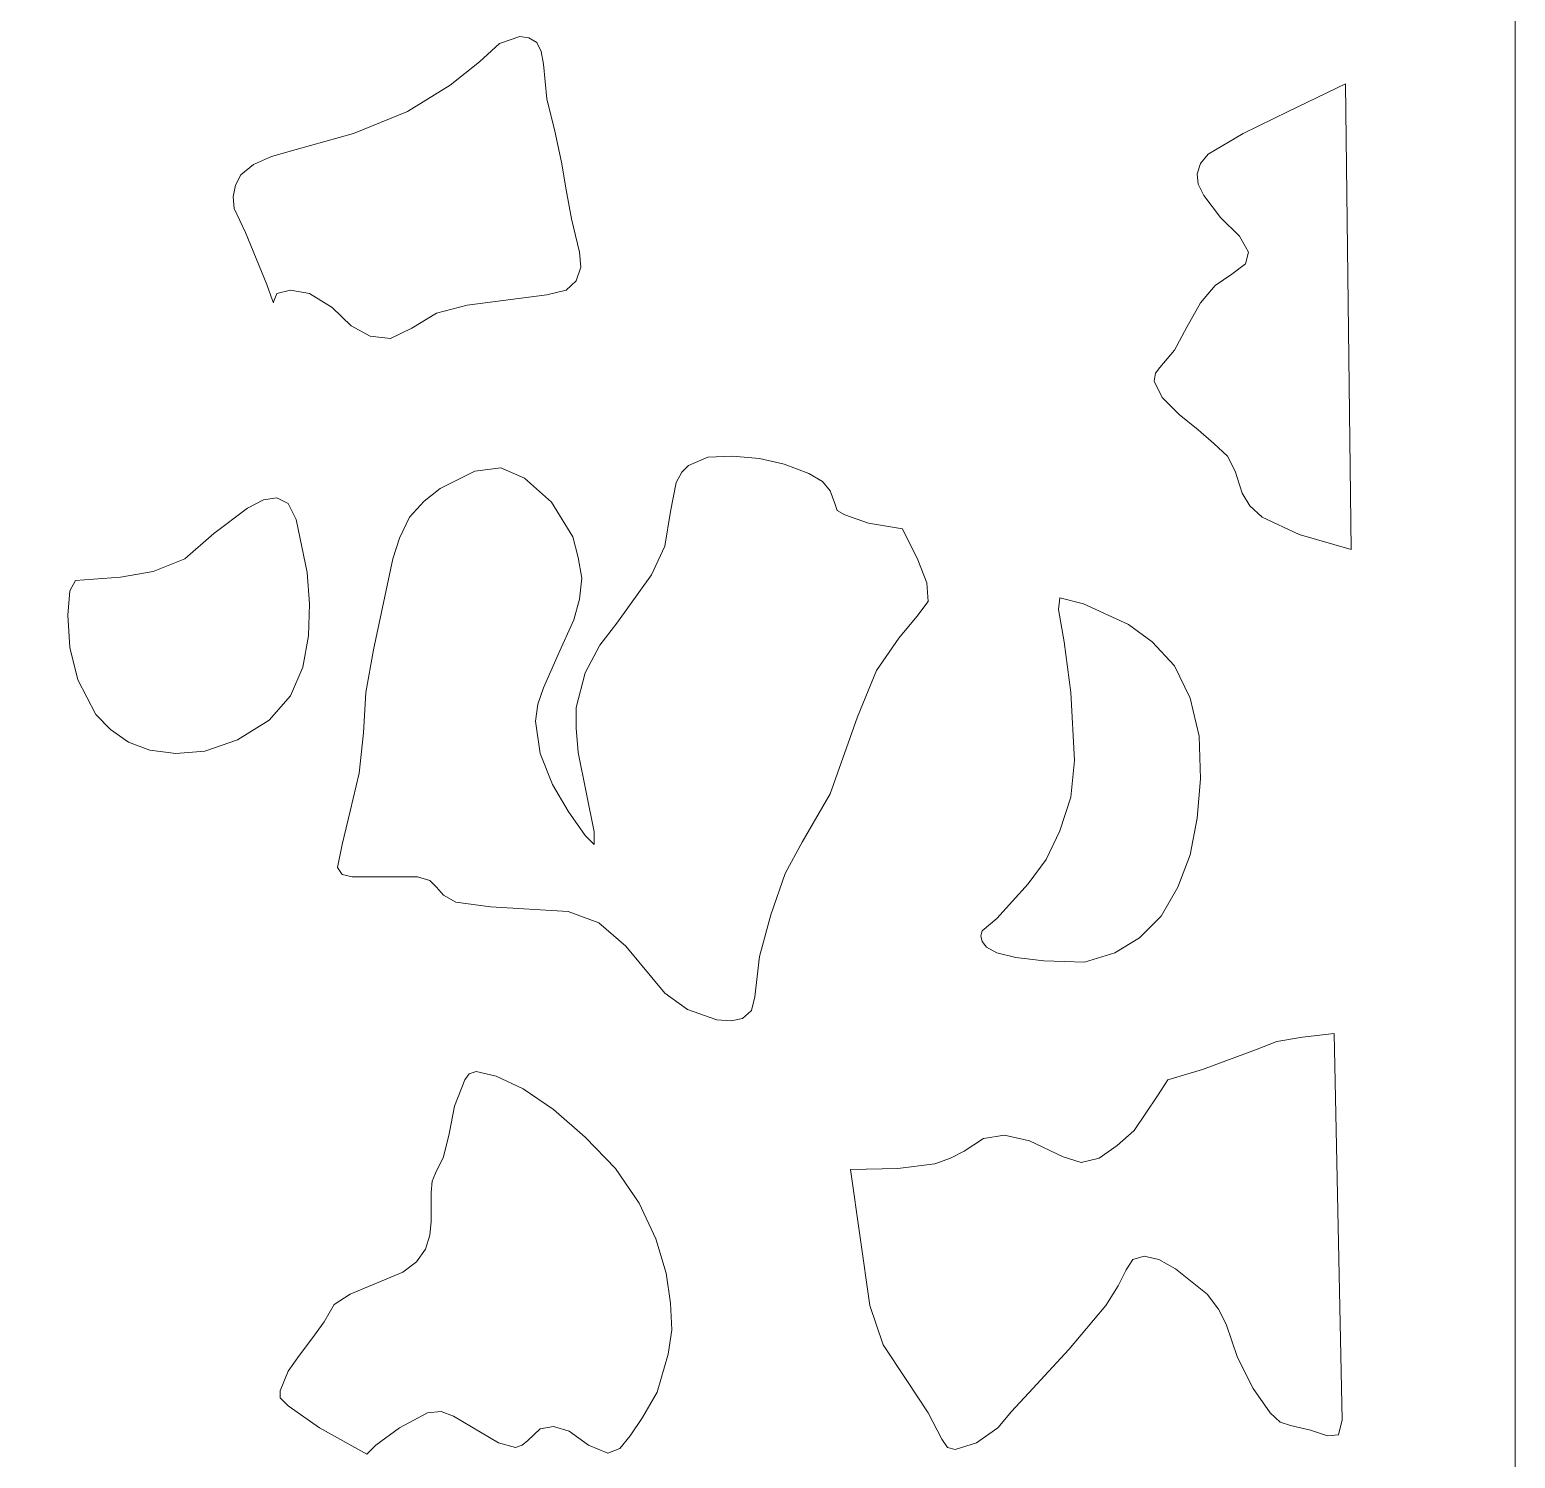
# Model space of a CAD drawing. Header units: centimetres. Extents: x -9.5 to 4.7, y -9.1 to 10.1.
# Drawn here: x -6.254 to -3.14, y 1.648 to 4.642 of the extents above; entities that cross this region are included whole.
import ezdxf

# ---------------------------------------------------------------- set-up
doc = ezdxf.new("R2010")
doc.units = ezdxf.units.CM
doc.header["$MEASUREMENT"] = 0
doc.layers.add('layer 1', color=7, linetype='Continuous')

msp = doc.modelspace()

# ---------------------------------------------------------------- linework, layer by layer
at = {"layer": 'layer 1', "color": 242, "lineweight": 9}
for points, knots in [([(-3.14019, -9.10151), (-3.14019, -9.10151), (-9.54723, -9.10249), (-9.54723, -9.10249), (-9.54723, -9.10249), (-9.54723, -9.10249), (-9.54723, 10.11864), (-9.54723, 10.11864), (-9.54723, 10.11864), (-9.54723, 10.11864), (-3.14019, 10.11864), (-3.14019, 10.11864), (-3.14019, 10.11864), (-3.14019, 10.11864), (-3.14019, -9.10151), (-3.14019, -9.10151)], [0, 0, 0, 0, 0.2, 0.2, 0.2, 0.2, 0.4, 0.4, 0.4, 0.4, 0.6, 0.6, 0.6, 0.6, 1, 1, 1, 1]), ([(-5.74251, 4.07226), (-5.74251, 4.07226), (-5.74251, 4.0699), (-5.74251, 4.0699), (-5.74251, 4.0699), (-5.74251, 4.0699), (-5.745, 4.07462), (-5.745, 4.07462), (-5.745, 4.07462), (-5.745, 4.07462), (-5.75675, 4.10849), (-5.75675, 4.10849), (-5.75675, 4.10849), (-5.75675, 4.10849), (-5.8016, 4.2172), (-5.8016, 4.2172), (-5.8016, 4.2172), (-5.8016, 4.2172), (-5.82509, 4.26801), (-5.82509, 4.26801), (-5.82509, 4.26801), (-5.82509, 4.26801), (-5.82758, 4.29204), (-5.82758, 4.29204), (-5.82758, 4.29204), (-5.82758, 4.29204), (-5.8226, 4.31626), (-5.8226, 4.31626), (-5.8226, 4.31626), (-5.8226, 4.31626), (-5.81085, 4.33793), (-5.81085, 4.33793), (-5.81085, 4.33793), (-5.81085, 4.33793), (-5.78487, 4.35979), (-5.78487, 4.35979), (-5.78487, 4.35979), (-5.78487, 4.35979), (-5.74714, 4.37672), (-5.74714, 4.37672), (-5.74714, 4.37672), (-5.74714, 4.37672), (-5.69553, 4.3911), (-5.69553, 4.3911), (-5.69553, 4.3911), (-5.69553, 4.3911), (-5.57522, 4.42497), (-5.57522, 4.42497), (-5.57522, 4.42497), (-5.57522, 4.42497), (-5.46203, 4.47086), (-5.46203, 4.47086), (-5.46203, 4.47086), (-5.46203, 4.47086), (-5.37268, 4.5264), (-5.37268, 4.5264), (-5.37268, 4.5264), (-5.37268, 4.5264), (-5.3111, 4.57484), (-5.3111, 4.57484), (-5.3111, 4.57484), (-5.3111, 4.57484), (-5.26875, 4.61344), (-5.26875, 4.61344), (-5.26875, 4.61344), (-5.26875, 4.61344), (-5.22639, 4.62802), (-5.22639, 4.62802), (-5.22639, 4.62802), (-5.22639, 4.62802), (-5.20752, 4.62546), (-5.20752, 4.62546), (-5.20752, 4.62546), (-5.20752, 4.62546), (-5.19115, 4.61581), (-5.19115, 4.61581), (-5.19115, 4.61581), (-5.19115, 4.61581), (-5.18154, 4.59651), (-5.18154, 4.59651), (-5.18154, 4.59651), (-5.18154, 4.59651), (-5.17691, 4.56992), (-5.17691, 4.56992), (-5.17691, 4.56992), (-5.17691, 4.56992), (-5.16979, 4.49745), (-5.16979, 4.49745), (-5.16979, 4.49745), (-5.16979, 4.49745), (-5.15342, 4.4299), (-5.15342, 4.4299), (-5.15342, 4.4299), (-5.15342, 4.4299), (-5.13918, 4.36451), (-5.13918, 4.36451), (-5.13918, 4.36451), (-5.13918, 4.36451), (-5.12957, 4.30661), (-5.12957, 4.30661), (-5.12957, 4.30661), (-5.12957, 4.30661), (-5.11783, 4.24615), (-5.11783, 4.24615), (-5.11783, 4.24615), (-5.11783, 4.24615), (-5.10145, 4.17604), (-5.10145, 4.17604), (-5.10145, 4.17604), (-5.10145, 4.17604), (-5.09896, 4.14473), (-5.09896, 4.14473), (-5.09896, 4.14473), (-5.09896, 4.14473), (-5.10857, 4.11578), (-5.10857, 4.11578), (-5.10857, 4.11578), (-5.10857, 4.11578), (-5.12957, 4.09648), (-5.12957, 4.09648), (-5.12957, 4.09648), (-5.12957, 4.09648), (-5.16979, 4.08683), (-5.16979, 4.08683), (-5.16979, 4.08683), (-5.16979, 4.08683), (-5.33709, 4.06497), (-5.33709, 4.06497), (-5.33709, 4.06497), (-5.33709, 4.06497), (-5.4008, 4.04804), (-5.4008, 4.04804), (-5.4008, 4.04804), (-5.4008, 4.04804), (-5.45277, 4.01672), (-5.45277, 4.01672), (-5.45277, 4.01672), (-5.45277, 4.01672), (-5.49762, 3.99486), (-5.49762, 3.99486), (-5.49762, 3.99486), (-5.49762, 3.99486), (-5.53998, 3.99979), (-5.53998, 3.99979), (-5.53998, 3.99979), (-5.53998, 3.99979), (-5.57984, 4.02145), (-5.57984, 4.02145), (-5.57984, 4.02145), (-5.57984, 4.02145), (-5.62007, 4.06025), (-5.62007, 4.06025), (-5.62007, 4.06025), (-5.62007, 4.06025), (-5.66705, 4.0892), (-5.66705, 4.0892), (-5.66705, 4.0892), (-5.66705, 4.0892), (-5.70727, 4.09648), (-5.70727, 4.09648), (-5.70727, 4.09648), (-5.70727, 4.09648), (-5.73539, 4.0892), (-5.73539, 4.0892), (-5.73539, 4.0892), (-5.73539, 4.0892), (-5.74251, 4.07226), (-5.74251, 4.07226)], [0, 0, 0, 0, 0.0232558, 0.0232558, 0.0232558, 0.0232558, 0.0465116, 0.0465116, 0.0465116, 0.0465116, 0.0697674, 0.0697674, 0.0697674, 0.0697674, 0.0930233, 0.0930233, 0.0930233, 0.0930233, 0.1162791, 0.1162791, 0.1162791, 0.1162791, 0.1395349, 0.1395349, 0.1395349, 0.1395349, 0.1627907, 0.1627907, 0.1627907, 0.1627907, 0.1860465, 0.1860465, 0.1860465, 0.1860465, 0.2093023, 0.2093023, 0.2093023, 0.2093023, 0.2325581, 0.2325581, 0.2325581, 0.2325581, 0.255814, 0.255814, 0.255814, 0.255814, 0.2790698, 0.2790698, 0.2790698, 0.2790698, 0.3023256, 0.3023256, 0.3023256, 0.3023256, 0.3255814, 0.3255814, 0.3255814, 0.3255814, 0.3488372, 0.3488372, 0.3488372, 0.3488372, 0.372093, 0.372093, 0.372093, 0.372093, 0.3953488, 0.3953488, 0.3953488, 0.3953488, 0.4186047, 0.4186047, 0.4186047, 0.4186047, 0.4418605, 0.4418605, 0.4418605, 0.4418605, 0.4651163, 0.4651163, 0.4651163, 0.4651163, 0.4883721, 0.4883721, 0.4883721, 0.4883721, 0.5116279, 0.5116279, 0.5116279, 0.5116279, 0.5348837, 0.5348837, 0.5348837, 0.5348837, 0.5581395, 0.5581395, 0.5581395, 0.5581395, 0.5813953, 0.5813953, 0.5813953, 0.5813953, 0.6046512, 0.6046512, 0.6046512, 0.6046512, 0.627907, 0.627907, 0.627907, 0.627907, 0.6511628, 0.6511628, 0.6511628, 0.6511628, 0.6744186, 0.6744186, 0.6744186, 0.6744186, 0.6976744, 0.6976744, 0.6976744, 0.6976744, 0.7209302, 0.7209302, 0.7209302, 0.7209302, 0.744186, 0.744186, 0.744186, 0.744186, 0.7674419, 0.7674419, 0.7674419, 0.7674419, 0.7906977, 0.7906977, 0.7906977, 0.7906977, 0.8139535, 0.8139535, 0.8139535, 0.8139535, 0.8372093, 0.8372093, 0.8372093, 0.8372093, 0.8604651, 0.8604651, 0.8604651, 0.8604651, 0.8837209, 0.8837209, 0.8837209, 0.8837209, 0.9069767, 0.9069767, 0.9069767, 0.9069767, 0.9302326, 0.9302326, 0.9302326, 0.9302326, 0.9534884, 0.9534884, 0.9534884, 0.9534884, 1, 1, 1, 1]), ([(-3.48439, 3.55274), (-3.48439, 3.55274), (-3.59295, 3.58425), (-3.59295, 3.58425), (-3.59295, 3.58425), (-3.59295, 3.58425), (-3.67055, 3.62048), (-3.67055, 3.62048), (-3.67055, 3.62048), (-3.67055, 3.62048), (-3.69653, 3.64451), (-3.69653, 3.64451), (-3.69653, 3.64451), (-3.69653, 3.64451), (-3.7129, 3.6711), (-3.7129, 3.6711), (-3.7129, 3.6711), (-3.7129, 3.6711), (-3.72714, 3.71718), (-3.72714, 3.71718), (-3.72714, 3.71718), (-3.72714, 3.71718), (-3.74351, 3.74849), (-3.74351, 3.74849), (-3.74351, 3.74849), (-3.74351, 3.74849), (-3.77199, 3.77508), (-3.77199, 3.77508), (-3.77199, 3.77508), (-3.77199, 3.77508), (-3.80509, 3.80403), (-3.80509, 3.80403), (-3.80509, 3.80403), (-3.80509, 3.80403), (-3.84496, 3.83554), (-3.84496, 3.83554), (-3.84496, 3.83554), (-3.84496, 3.83554), (-3.8802, 3.87178), (-3.8802, 3.87178), (-3.8802, 3.87178), (-3.8802, 3.87178), (-3.89693, 3.90545), (-3.89693, 3.90545), (-3.89693, 3.90545), (-3.89693, 3.90545), (-3.89444, 3.92239), (-3.89444, 3.92239), (-3.89444, 3.92239), (-3.89444, 3.92239), (-3.88518, 3.9346), (-3.88518, 3.9346), (-3.88518, 3.9346), (-3.88518, 3.9346), (-3.85457, 3.97084), (-3.85457, 3.97084), (-3.85457, 3.97084), (-3.85457, 3.97084), (-3.82859, 4.01909), (-3.82859, 4.01909), (-3.82859, 4.01909), (-3.82859, 4.01909), (-3.80011, 4.0699), (-3.80011, 4.0699), (-3.80011, 4.0699), (-3.80011, 4.0699), (-3.7695, 4.10613), (-3.7695, 4.10613), (-3.7695, 4.10613), (-3.7695, 4.10613), (-3.73426, 4.13016), (-3.73426, 4.13016), (-3.73426, 4.13016), (-3.73426, 4.13016), (-3.70578, 4.15202), (-3.70578, 4.15202), (-3.70578, 4.15202), (-3.70578, 4.15202), (-3.69902, 4.17604), (-3.69902, 4.17604), (-3.69902, 4.17604), (-3.69902, 4.17604), (-3.71789, 4.20992), (-3.71789, 4.20992), (-3.71789, 4.20992), (-3.71789, 4.20992), (-3.75775, 4.24852), (-3.75775, 4.24852), (-3.75775, 4.24852), (-3.75775, 4.24852), (-3.79299, 4.2946), (-3.79299, 4.2946), (-3.79299, 4.2946), (-3.79299, 4.2946), (-3.80509, 4.31863), (-3.80509, 4.31863), (-3.80509, 4.31863), (-3.80509, 4.31863), (-3.80723, 4.34049), (-3.80723, 4.34049), (-3.80723, 4.34049), (-3.80723, 4.34049), (-3.80011, 4.36215), (-3.80011, 4.36215), (-3.80011, 4.36215), (-3.80011, 4.36215), (-3.78374, 4.38145), (-3.78374, 4.38145), (-3.78374, 4.38145), (-3.78374, 4.38145), (-3.71077, 4.42497), (-3.71077, 4.42497), (-3.71077, 4.42497), (-3.71077, 4.42497), (-3.61644, 4.47086), (-3.61644, 4.47086), (-3.61644, 4.47086), (-3.61644, 4.47086), (-3.49613, 4.52896), (-3.49613, 4.52896), (-3.49613, 4.52896), (-3.49613, 4.52896), (-3.48439, 3.55274), (-3.48439, 3.55274)], [0, 0, 0, 0, 0.03125, 0.03125, 0.03125, 0.03125, 0.0625, 0.0625, 0.0625, 0.0625, 0.09375, 0.09375, 0.09375, 0.09375, 0.125, 0.125, 0.125, 0.125, 0.15625, 0.15625, 0.15625, 0.15625, 0.1875, 0.1875, 0.1875, 0.1875, 0.21875, 0.21875, 0.21875, 0.21875, 0.25, 0.25, 0.25, 0.25, 0.28125, 0.28125, 0.28125, 0.28125, 0.3125, 0.3125, 0.3125, 0.3125, 0.34375, 0.34375, 0.34375, 0.34375, 0.375, 0.375, 0.375, 0.375, 0.40625, 0.40625, 0.40625, 0.40625, 0.4375, 0.4375, 0.4375, 0.4375, 0.46875, 0.46875, 0.46875, 0.46875, 0.5, 0.5, 0.5, 0.5, 0.53125, 0.53125, 0.53125, 0.53125, 0.5625, 0.5625, 0.5625, 0.5625, 0.59375, 0.59375, 0.59375, 0.59375, 0.625, 0.625, 0.625, 0.625, 0.65625, 0.65625, 0.65625, 0.65625, 0.6875, 0.6875, 0.6875, 0.6875, 0.71875, 0.71875, 0.71875, 0.71875, 0.75, 0.75, 0.75, 0.75, 0.78125, 0.78125, 0.78125, 0.78125, 0.8125, 0.8125, 0.8125, 0.8125, 0.84375, 0.84375, 0.84375, 0.84375, 0.875, 0.875, 0.875, 0.875, 0.90625, 0.90625, 0.90625, 0.90625, 0.9375, 0.9375, 0.9375, 0.9375, 1, 1, 1, 1]), ([(-5.60832, 2.8859), (-5.60832, 2.8859), (-5.59871, 2.93435), (-5.59871, 2.93435), (-5.59871, 2.93435), (-5.59871, 2.93435), (-5.58234, 3.00426), (-5.58234, 3.00426), (-5.58234, 3.00426), (-5.58234, 3.00426), (-5.56347, 3.08402), (-5.56347, 3.08402), (-5.56347, 3.08402), (-5.56347, 3.08402), (-5.55386, 3.16871), (-5.55386, 3.16871), (-5.55386, 3.16871), (-5.55386, 3.16871), (-5.54923, 3.25319), (-5.54923, 3.25319), (-5.54923, 3.25319), (-5.54923, 3.25319), (-5.53286, 3.3426), (-5.53286, 3.3426), (-5.53286, 3.3426), (-5.53286, 3.3426), (-5.49264, 3.53344), (-5.49264, 3.53344), (-5.49264, 3.53344), (-5.49264, 3.53344), (-5.47876, 3.57696), (-5.47876, 3.57696), (-5.47876, 3.57696), (-5.47876, 3.57696), (-5.4574, 3.62048), (-5.4574, 3.62048), (-5.4574, 3.62048), (-5.4574, 3.62048), (-5.42679, 3.65436), (-5.42679, 3.65436), (-5.42679, 3.65436), (-5.42679, 3.65436), (-5.39368, 3.68075), (-5.39368, 3.68075), (-5.39368, 3.68075), (-5.39368, 3.68075), (-5.32072, 3.71718), (-5.32072, 3.71718), (-5.32072, 3.71718), (-5.32072, 3.71718), (-5.26661, 3.72427), (-5.26661, 3.72427), (-5.26661, 3.72427), (-5.26661, 3.72427), (-5.21678, 3.70261), (-5.21678, 3.70261), (-5.21678, 3.70261), (-5.21678, 3.70261), (-5.16018, 3.6518), (-5.16018, 3.6518), (-5.16018, 3.6518), (-5.16018, 3.6518), (-5.11569, 3.57932), (-5.11569, 3.57932), (-5.11569, 3.57932), (-5.11569, 3.57932), (-5.10394, 3.5358), (-5.10394, 3.5358), (-5.10394, 3.5358), (-5.10394, 3.5358), (-5.09682, 3.49247), (-5.09682, 3.49247), (-5.09682, 3.49247), (-5.09682, 3.49247), (-5.10145, 3.44895), (-5.10145, 3.44895), (-5.10145, 3.44895), (-5.10145, 3.44895), (-5.1132, 3.40543), (-5.1132, 3.40543), (-5.1132, 3.40543), (-5.1132, 3.40543), (-5.1463, 3.33295), (-5.1463, 3.33295), (-5.1463, 3.33295), (-5.1463, 3.33295), (-5.17691, 3.26284), (-5.17691, 3.26284), (-5.17691, 3.26284), (-5.17691, 3.26284), (-5.18866, 3.22897), (-5.18866, 3.22897), (-5.18866, 3.22897), (-5.18866, 3.22897), (-5.19329, 3.19273), (-5.19329, 3.19273), (-5.19329, 3.19273), (-5.19329, 3.19273), (-5.18403, 3.12518), (-5.18403, 3.12518), (-5.18403, 3.12518), (-5.18403, 3.12518), (-5.15805, 3.06), (-5.15805, 3.06), (-5.15805, 3.06), (-5.15805, 3.06), (-5.12494, 3.00426), (-5.12494, 3.00426), (-5.12494, 3.00426), (-5.12494, 3.00426), (-5.08971, 2.95365), (-5.08971, 2.95365), (-5.08971, 2.95365), (-5.08971, 2.95365), (-5.07084, 2.93435), (-5.07084, 2.93435), (-5.07084, 2.93435), (-5.07084, 2.93435), (-5.07084, 2.96094), (-5.07084, 2.96094), (-5.07084, 2.96094), (-5.07084, 2.96094), (-5.10394, 3.12755), (-5.10394, 3.12755), (-5.10394, 3.12755), (-5.10394, 3.12755), (-5.10857, 3.17836), (-5.10857, 3.17836), (-5.10857, 3.17836), (-5.10857, 3.17836), (-5.10857, 3.22188), (-5.10857, 3.22188), (-5.10857, 3.22188), (-5.10857, 3.22188), (-5.08971, 3.29435), (-5.08971, 3.29435), (-5.08971, 3.29435), (-5.08971, 3.29435), (-5.05909, 3.35225), (-5.05909, 3.35225), (-5.05909, 3.35225), (-5.05909, 3.35225), (-5.0235, 3.39814), (-5.0235, 3.39814), (-5.0235, 3.39814), (-5.0235, 3.39814), (-4.95053, 3.49956), (-4.95053, 3.49956), (-4.95053, 3.49956), (-4.95053, 3.49956), (-4.92241, 3.56002), (-4.92241, 3.56002), (-4.92241, 3.56002), (-4.92241, 3.56002), (-4.91066, 3.6325), (-4.91066, 3.6325), (-4.91066, 3.6325), (-4.91066, 3.6325), (-4.89856, 3.69296), (-4.89856, 3.69296), (-4.89856, 3.69296), (-4.89856, 3.69296), (-4.88682, 3.71462), (-4.88682, 3.71462), (-4.88682, 3.71462), (-4.88682, 3.71462), (-4.87293, 3.72919), (-4.87293, 3.72919), (-4.87293, 3.72919), (-4.87293, 3.72919), (-4.83271, 3.74613), (-4.83271, 3.74613), (-4.83271, 3.74613), (-4.83271, 3.74613), (-4.78074, 3.74849), (-4.78074, 3.74849), (-4.78074, 3.74849), (-4.78074, 3.74849), (-4.72415, 3.74357), (-4.72415, 3.74357), (-4.72415, 3.74357), (-4.72415, 3.74357), (-4.67254, 3.73156), (-4.67254, 3.73156), (-4.67254, 3.73156), (-4.67254, 3.73156), (-4.62057, 3.71226), (-4.62057, 3.71226), (-4.62057, 3.71226), (-4.62057, 3.71226), (-4.59209, 3.69532), (-4.59209, 3.69532), (-4.59209, 3.69532), (-4.59209, 3.69532), (-4.57572, 3.67602), (-4.57572, 3.67602), (-4.57572, 3.67602), (-4.57572, 3.67602), (-4.56646, 3.64943), (-4.56646, 3.64943), (-4.56646, 3.64943), (-4.56646, 3.64943), (-4.56148, 3.63486), (-4.56148, 3.63486), (-4.56148, 3.63486), (-4.56148, 3.63486), (-4.54511, 3.62521), (-4.54511, 3.62521), (-4.54511, 3.62521), (-4.54511, 3.62521), (-4.49563, 3.60827), (-4.49563, 3.60827), (-4.49563, 3.60827), (-4.49563, 3.60827), (-4.4248, 3.59626), (-4.4248, 3.59626), (-4.4248, 3.59626), (-4.4248, 3.59626), (-4.39205, 3.53107), (-4.39205, 3.53107), (-4.39205, 3.53107), (-4.39205, 3.53107), (-4.37318, 3.48282), (-4.37318, 3.48282), (-4.37318, 3.48282), (-4.37318, 3.48282), (-4.37069, 3.44403), (-4.37069, 3.44403), (-4.37069, 3.44403), (-4.37069, 3.44403), (-4.39419, 3.41271), (-4.39419, 3.41271), (-4.39419, 3.41271), (-4.39419, 3.41271), (-4.43192, 3.36683), (-4.43192, 3.36683), (-4.43192, 3.36683), (-4.43192, 3.36683), (-4.47926, 3.29908), (-4.47926, 3.29908), (-4.47926, 3.29908), (-4.47926, 3.29908), (-4.51912, 3.20238), (-4.51912, 3.20238), (-4.51912, 3.20238), (-4.51912, 3.20238), (-4.57572, 3.0405), (-4.57572, 3.0405), (-4.57572, 3.0405), (-4.57572, 3.0405), (-4.63481, 2.93908), (-4.63481, 2.93908), (-4.63481, 2.93908), (-4.63481, 2.93908), (-4.67004, 2.87389), (-4.67004, 2.87389), (-4.67004, 2.87389), (-4.67004, 2.87389), (-4.70066, 2.78685), (-4.70066, 2.78685), (-4.70066, 2.78685), (-4.70066, 2.78685), (-4.72415, 2.7), (-4.72415, 2.7), (-4.72415, 2.7), (-4.72415, 2.7), (-4.73376, 2.61531), (-4.73376, 2.61531), (-4.73376, 2.61531), (-4.73376, 2.61531), (-4.74088, 2.58636), (-4.74088, 2.58636), (-4.74088, 2.58636), (-4.74088, 2.58636), (-4.75974, 2.56943), (-4.75974, 2.56943), (-4.75974, 2.56943), (-4.75974, 2.56943), (-4.78324, 2.5647), (-4.78324, 2.5647), (-4.78324, 2.5647), (-4.78324, 2.5647), (-4.81385, 2.56706), (-4.81385, 2.56706), (-4.81385, 2.56706), (-4.81385, 2.56706), (-4.87507, 2.58873), (-4.87507, 2.58873), (-4.87507, 2.58873), (-4.87507, 2.58873), (-4.92241, 2.6226), (-4.92241, 2.6226), (-4.92241, 2.6226), (-4.92241, 2.6226), (-5.00463, 2.72166), (-5.00463, 2.72166), (-5.00463, 2.72166), (-5.00463, 2.72166), (-5.06123, 2.76991), (-5.06123, 2.76991), (-5.06123, 2.76991), (-5.06123, 2.76991), (-5.12494, 2.79413), (-5.12494, 2.79413), (-5.12494, 2.79413), (-5.12494, 2.79413), (-5.28761, 2.80378), (-5.28761, 2.80378), (-5.28761, 2.80378), (-5.28761, 2.80378), (-5.36058, 2.81343), (-5.36058, 2.81343), (-5.36058, 2.81343), (-5.36058, 2.81343), (-5.38657, 2.82801), (-5.38657, 2.82801), (-5.38657, 2.82801), (-5.38657, 2.82801), (-5.4008, 2.84494), (-5.4008, 2.84494), (-5.4008, 2.84494), (-5.4008, 2.84494), (-5.41504, 2.85932), (-5.41504, 2.85932), (-5.41504, 2.85932), (-5.41504, 2.85932), (-5.44103, 2.8666), (-5.44103, 2.8666), (-5.44103, 2.8666), (-5.44103, 2.8666), (-5.5115, 2.8666), (-5.5115, 2.8666), (-5.5115, 2.8666), (-5.5115, 2.8666), (-5.57771, 2.8666), (-5.57771, 2.8666), (-5.57771, 2.8666), (-5.57771, 2.8666), (-5.59871, 2.87153), (-5.59871, 2.87153), (-5.59871, 2.87153), (-5.59871, 2.87153), (-5.60832, 2.8859), (-5.60832, 2.8859)], [0, 0, 0, 0, 0.0114943, 0.0114943, 0.0114943, 0.0114943, 0.0229885, 0.0229885, 0.0229885, 0.0229885, 0.0344828, 0.0344828, 0.0344828, 0.0344828, 0.045977, 0.045977, 0.045977, 0.045977, 0.0574713, 0.0574713, 0.0574713, 0.0574713, 0.0689655, 0.0689655, 0.0689655, 0.0689655, 0.0804598, 0.0804598, 0.0804598, 0.0804598, 0.091954, 0.091954, 0.091954, 0.091954, 0.1034483, 0.1034483, 0.1034483, 0.1034483, 0.1149425, 0.1149425, 0.1149425, 0.1149425, 0.1264368, 0.1264368, 0.1264368, 0.1264368, 0.137931, 0.137931, 0.137931, 0.137931, 0.1494253, 0.1494253, 0.1494253, 0.1494253, 0.1609195, 0.1609195, 0.1609195, 0.1609195, 0.1724138, 0.1724138, 0.1724138, 0.1724138, 0.183908, 0.183908, 0.183908, 0.183908, 0.1954023, 0.1954023, 0.1954023, 0.1954023, 0.2068966, 0.2068966, 0.2068966, 0.2068966, 0.2183908, 0.2183908, 0.2183908, 0.2183908, 0.2298851, 0.2298851, 0.2298851, 0.2298851, 0.2413793, 0.2413793, 0.2413793, 0.2413793, 0.2528736, 0.2528736, 0.2528736, 0.2528736, 0.2643678, 0.2643678, 0.2643678, 0.2643678, 0.2758621, 0.2758621, 0.2758621, 0.2758621, 0.2873563, 0.2873563, 0.2873563, 0.2873563, 0.2988506, 0.2988506, 0.2988506, 0.2988506, 0.3103448, 0.3103448, 0.3103448, 0.3103448, 0.3218391, 0.3218391, 0.3218391, 0.3218391, 0.3333333, 0.3333333, 0.3333333, 0.3333333, 0.3448276, 0.3448276, 0.3448276, 0.3448276, 0.3563218, 0.3563218, 0.3563218, 0.3563218, 0.3678161, 0.3678161, 0.3678161, 0.3678161, 0.3793103, 0.3793103, 0.3793103, 0.3793103, 0.3908046, 0.3908046, 0.3908046, 0.3908046, 0.4022989, 0.4022989, 0.4022989, 0.4022989, 0.4137931, 0.4137931, 0.4137931, 0.4137931, 0.4252874, 0.4252874, 0.4252874, 0.4252874, 0.4367816, 0.4367816, 0.4367816, 0.4367816, 0.4482759, 0.4482759, 0.4482759, 0.4482759, 0.4597701, 0.4597701, 0.4597701, 0.4597701, 0.4712644, 0.4712644, 0.4712644, 0.4712644, 0.4827586, 0.4827586, 0.4827586, 0.4827586, 0.4942529, 0.4942529, 0.4942529, 0.4942529, 0.5057471, 0.5057471, 0.5057471, 0.5057471, 0.5172414, 0.5172414, 0.5172414, 0.5172414, 0.5287356, 0.5287356, 0.5287356, 0.5287356, 0.5402299, 0.5402299, 0.5402299, 0.5402299, 0.5517241, 0.5517241, 0.5517241, 0.5517241, 0.5632184, 0.5632184, 0.5632184, 0.5632184, 0.5747126, 0.5747126, 0.5747126, 0.5747126, 0.5862069, 0.5862069, 0.5862069, 0.5862069, 0.5977011, 0.5977011, 0.5977011, 0.5977011, 0.6091954, 0.6091954, 0.6091954, 0.6091954, 0.6206897, 0.6206897, 0.6206897, 0.6206897, 0.6321839, 0.6321839, 0.6321839, 0.6321839, 0.6436782, 0.6436782, 0.6436782, 0.6436782, 0.6551724, 0.6551724, 0.6551724, 0.6551724, 0.6666667, 0.6666667, 0.6666667, 0.6666667, 0.6781609, 0.6781609, 0.6781609, 0.6781609, 0.6896552, 0.6896552, 0.6896552, 0.6896552, 0.7011494, 0.7011494, 0.7011494, 0.7011494, 0.7126437, 0.7126437, 0.7126437, 0.7126437, 0.7241379, 0.7241379, 0.7241379, 0.7241379, 0.7356322, 0.7356322, 0.7356322, 0.7356322, 0.7471264, 0.7471264, 0.7471264, 0.7471264, 0.7586207, 0.7586207, 0.7586207, 0.7586207, 0.7701149, 0.7701149, 0.7701149, 0.7701149, 0.7816092, 0.7816092, 0.7816092, 0.7816092, 0.7931034, 0.7931034, 0.7931034, 0.7931034, 0.8045977, 0.8045977, 0.8045977, 0.8045977, 0.816092, 0.816092, 0.816092, 0.816092, 0.8275862, 0.8275862, 0.8275862, 0.8275862, 0.8390805, 0.8390805, 0.8390805, 0.8390805, 0.8505747, 0.8505747, 0.8505747, 0.8505747, 0.862069, 0.862069, 0.862069, 0.862069, 0.8735632, 0.8735632, 0.8735632, 0.8735632, 0.8850575, 0.8850575, 0.8850575, 0.8850575, 0.8965517, 0.8965517, 0.8965517, 0.8965517, 0.908046, 0.908046, 0.908046, 0.908046, 0.9195402, 0.9195402, 0.9195402, 0.9195402, 0.9310345, 0.9310345, 0.9310345, 0.9310345, 0.9425287, 0.9425287, 0.9425287, 0.9425287, 0.954023, 0.954023, 0.954023, 0.954023, 0.9655172, 0.9655172, 0.9655172, 0.9655172, 0.9770115, 0.9770115, 0.9770115, 0.9770115, 1, 1, 1, 1]), ([(-6.15755, 3.48755), (-6.15755, 3.48755), (-6.06322, 3.49484), (-6.06322, 3.49484), (-6.06322, 3.49484), (-6.06322, 3.49484), (-5.99488, 3.50685), (-5.99488, 3.50685), (-5.99488, 3.50685), (-5.99488, 3.50685), (-5.92867, 3.53344), (-5.92867, 3.53344), (-5.92867, 3.53344), (-5.92867, 3.53344), (-5.86745, 3.58661), (-5.86745, 3.58661), (-5.86745, 3.58661), (-5.86745, 3.58661), (-5.79697, 3.63978), (-5.79697, 3.63978), (-5.79697, 3.63978), (-5.79697, 3.63978), (-5.76387, 3.65672), (-5.76387, 3.65672), (-5.76387, 3.65672), (-5.76387, 3.65672), (-5.73539, 3.66145), (-5.73539, 3.66145), (-5.73539, 3.66145), (-5.73539, 3.66145), (-5.7119, 3.64943), (-5.7119, 3.64943), (-5.7119, 3.64943), (-5.7119, 3.64943), (-5.69553, 3.61556), (-5.69553, 3.61556), (-5.69553, 3.61556), (-5.69553, 3.61556), (-5.67203, 3.50449), (-5.67203, 3.50449), (-5.67203, 3.50449), (-5.67203, 3.50449), (-5.66705, 3.4393), (-5.66705, 3.4393), (-5.66705, 3.4393), (-5.66705, 3.4393), (-5.66954, 3.37155), (-5.66954, 3.37155), (-5.66954, 3.37155), (-5.66954, 3.37155), (-5.68129, 3.30637), (-5.68129, 3.30637), (-5.68129, 3.30637), (-5.68129, 3.30637), (-5.70727, 3.24591), (-5.70727, 3.24591), (-5.70727, 3.24591), (-5.70727, 3.24591), (-5.75212, 3.19529), (-5.75212, 3.19529), (-5.75212, 3.19529), (-5.75212, 3.19529), (-5.81797, 3.15413), (-5.81797, 3.15413), (-5.81797, 3.15413), (-5.81797, 3.15413), (-5.88631, 3.12991), (-5.88631, 3.12991), (-5.88631, 3.12991), (-5.88631, 3.12991), (-5.94754, 3.12518), (-5.94754, 3.12518), (-5.94754, 3.12518), (-5.94754, 3.12518), (-6.002, 3.13247), (-6.002, 3.13247), (-6.002, 3.13247), (-6.002, 3.13247), (-6.04685, 3.14921), (-6.04685, 3.14921), (-6.04685, 3.14921), (-6.04685, 3.14921), (-6.08458, 3.1758), (-6.08458, 3.1758), (-6.08458, 3.1758), (-6.08458, 3.1758), (-6.11519, 3.20731), (-6.11519, 3.20731), (-6.11519, 3.20731), (-6.11519, 3.20731), (-6.15292, 3.27978), (-6.15292, 3.27978), (-6.15292, 3.27978), (-6.15292, 3.27978), (-6.16929, 3.34733), (-6.16929, 3.34733), (-6.16929, 3.34733), (-6.16929, 3.34733), (-6.17392, 3.41508), (-6.17392, 3.41508), (-6.17392, 3.41508), (-6.17392, 3.41508), (-6.16929, 3.46589), (-6.16929, 3.46589), (-6.16929, 3.46589), (-6.16929, 3.46589), (-6.15755, 3.48755), (-6.15755, 3.48755)], [0, 0, 0, 0, 0.0357143, 0.0357143, 0.0357143, 0.0357143, 0.0714286, 0.0714286, 0.0714286, 0.0714286, 0.1071429, 0.1071429, 0.1071429, 0.1071429, 0.1428571, 0.1428571, 0.1428571, 0.1428571, 0.1785714, 0.1785714, 0.1785714, 0.1785714, 0.2142857, 0.2142857, 0.2142857, 0.2142857, 0.25, 0.25, 0.25, 0.25, 0.2857143, 0.2857143, 0.2857143, 0.2857143, 0.3214286, 0.3214286, 0.3214286, 0.3214286, 0.3571429, 0.3571429, 0.3571429, 0.3571429, 0.3928571, 0.3928571, 0.3928571, 0.3928571, 0.4285714, 0.4285714, 0.4285714, 0.4285714, 0.4642857, 0.4642857, 0.4642857, 0.4642857, 0.5, 0.5, 0.5, 0.5, 0.5357143, 0.5357143, 0.5357143, 0.5357143, 0.5714286, 0.5714286, 0.5714286, 0.5714286, 0.6071429, 0.6071429, 0.6071429, 0.6071429, 0.6428571, 0.6428571, 0.6428571, 0.6428571, 0.6785714, 0.6785714, 0.6785714, 0.6785714, 0.7142857, 0.7142857, 0.7142857, 0.7142857, 0.75, 0.75, 0.75, 0.75, 0.7857143, 0.7857143, 0.7857143, 0.7857143, 0.8214286, 0.8214286, 0.8214286, 0.8214286, 0.8571429, 0.8571429, 0.8571429, 0.8571429, 0.8928571, 0.8928571, 0.8928571, 0.8928571, 0.9285714, 0.9285714, 0.9285714, 0.9285714, 1, 1, 1, 1]), ([(-4.2575, 2.75317), (-4.2575, 2.75317), (-4.22689, 2.77956), (-4.22689, 2.77956), (-4.22689, 2.77956), (-4.22689, 2.77956), (-4.16104, 2.85223), (-4.16104, 2.85223), (-4.16104, 2.85223), (-4.16104, 2.85223), (-4.12331, 2.90284), (-4.12331, 2.90284), (-4.12331, 2.90284), (-4.12331, 2.90284), (-4.09483, 2.9633), (-4.09483, 2.9633), (-4.09483, 2.9633), (-4.09483, 2.9633), (-4.07134, 3.03341), (-4.07134, 3.03341), (-4.07134, 3.03341), (-4.07134, 3.03341), (-4.06422, 3.11061), (-4.06422, 3.11061), (-4.06422, 3.11061), (-4.06422, 3.11061), (-4.07134, 3.25319), (-4.07134, 3.25319), (-4.07134, 3.25319), (-4.07134, 3.25319), (-4.08558, 3.35954), (-4.08558, 3.35954), (-4.08558, 3.35954), (-4.08558, 3.35954), (-4.09733, 3.42709), (-4.09733, 3.42709), (-4.09733, 3.42709), (-4.09733, 3.42709), (-4.09483, 3.45131), (-4.09483, 3.45131), (-4.09483, 3.45131), (-4.09483, 3.45131), (-4.04536, 3.4393), (-4.04536, 3.4393), (-4.04536, 3.4393), (-4.04536, 3.4393), (-3.95103, 3.39578), (-3.95103, 3.39578), (-3.95103, 3.39578), (-3.95103, 3.39578), (-3.90156, 3.35954), (-3.90156, 3.35954), (-3.90156, 3.35954), (-3.90156, 3.35954), (-3.85457, 3.30873), (-3.85457, 3.30873), (-3.85457, 3.30873), (-3.85457, 3.30873), (-3.82147, 3.24118), (-3.82147, 3.24118), (-3.82147, 3.24118), (-3.82147, 3.24118), (-3.8026, 3.16142), (-3.8026, 3.16142), (-3.8026, 3.16142), (-3.8026, 3.16142), (-3.80011, 3.07201), (-3.80011, 3.07201), (-3.80011, 3.07201), (-3.80011, 3.07201), (-3.80723, 2.98989), (-3.80723, 2.98989), (-3.80723, 2.98989), (-3.80723, 2.98989), (-3.82147, 2.91249), (-3.82147, 2.91249), (-3.82147, 2.91249), (-3.82147, 2.91249), (-3.84745, 2.84494), (-3.84745, 2.84494), (-3.84745, 2.84494), (-3.84745, 2.84494), (-3.88269, 2.78448), (-3.88269, 2.78448), (-3.88269, 2.78448), (-3.88269, 2.78448), (-3.92754, 2.7386), (-3.92754, 2.7386), (-3.92754, 2.7386), (-3.92754, 2.7386), (-3.97951, 2.70709), (-3.97951, 2.70709), (-3.97951, 2.70709), (-3.97951, 2.70709), (-4.04287, 2.68779), (-4.04287, 2.68779), (-4.04287, 2.68779), (-4.04287, 2.68779), (-4.12794, 2.69035), (-4.12794, 2.69035), (-4.12794, 2.69035), (-4.12794, 2.69035), (-4.18667, 2.69744), (-4.18667, 2.69744), (-4.18667, 2.69744), (-4.18667, 2.69744), (-4.22689, 2.70709), (-4.22689, 2.70709), (-4.22689, 2.70709), (-4.22689, 2.70709), (-4.24825, 2.7193), (-4.24825, 2.7193), (-4.24825, 2.7193), (-4.24825, 2.7193), (-4.2575, 2.73131), (-4.2575, 2.73131), (-4.2575, 2.73131), (-4.2575, 2.73131), (-4.25999, 2.74332), (-4.25999, 2.74332), (-4.25999, 2.74332), (-4.25999, 2.74332), (-4.2575, 2.75317), (-4.2575, 2.75317)], [0, 0, 0, 0, 0.03125, 0.03125, 0.03125, 0.03125, 0.0625, 0.0625, 0.0625, 0.0625, 0.09375, 0.09375, 0.09375, 0.09375, 0.125, 0.125, 0.125, 0.125, 0.15625, 0.15625, 0.15625, 0.15625, 0.1875, 0.1875, 0.1875, 0.1875, 0.21875, 0.21875, 0.21875, 0.21875, 0.25, 0.25, 0.25, 0.25, 0.28125, 0.28125, 0.28125, 0.28125, 0.3125, 0.3125, 0.3125, 0.3125, 0.34375, 0.34375, 0.34375, 0.34375, 0.375, 0.375, 0.375, 0.375, 0.40625, 0.40625, 0.40625, 0.40625, 0.4375, 0.4375, 0.4375, 0.4375, 0.46875, 0.46875, 0.46875, 0.46875, 0.5, 0.5, 0.5, 0.5, 0.53125, 0.53125, 0.53125, 0.53125, 0.5625, 0.5625, 0.5625, 0.5625, 0.59375, 0.59375, 0.59375, 0.59375, 0.625, 0.625, 0.625, 0.625, 0.65625, 0.65625, 0.65625, 0.65625, 0.6875, 0.6875, 0.6875, 0.6875, 0.71875, 0.71875, 0.71875, 0.71875, 0.75, 0.75, 0.75, 0.75, 0.78125, 0.78125, 0.78125, 0.78125, 0.8125, 0.8125, 0.8125, 0.8125, 0.84375, 0.84375, 0.84375, 0.84375, 0.875, 0.875, 0.875, 0.875, 0.90625, 0.90625, 0.90625, 0.90625, 0.9375, 0.9375, 0.9375, 0.9375, 1, 1, 1, 1]), ([(-3.86845, 2.44142), (-3.86845, 2.44142), (-3.88981, 2.40754), (-3.88981, 2.40754), (-3.88981, 2.40754), (-3.88981, 2.40754), (-3.93929, 2.33507), (-3.93929, 2.33507), (-3.93929, 2.33507), (-3.93929, 2.33507), (-3.97452, 2.30376), (-3.97452, 2.30376), (-3.97452, 2.30376), (-3.97452, 2.30376), (-4.01225, 2.27717), (-4.01225, 2.27717), (-4.01225, 2.27717), (-4.01225, 2.27717), (-4.04999, 2.26752), (-4.04999, 2.26752), (-4.04999, 2.26752), (-4.04999, 2.26752), (-4.08772, 2.27953), (-4.08772, 2.27953), (-4.08772, 2.27953), (-4.08772, 2.27953), (-4.15855, 2.31341), (-4.15855, 2.31341), (-4.15855, 2.31341), (-4.15855, 2.31341), (-4.21052, 2.32542), (-4.21052, 2.32542), (-4.21052, 2.32542), (-4.21052, 2.32542), (-4.25501, 2.31813), (-4.25501, 2.31813), (-4.25501, 2.31813), (-4.25501, 2.31813), (-4.29523, 2.29155), (-4.29523, 2.29155), (-4.29523, 2.29155), (-4.29523, 2.29155), (-4.32371, 2.27717), (-4.32371, 2.27717), (-4.32371, 2.27717), (-4.32371, 2.27717), (-4.35646, 2.26496), (-4.35646, 2.26496), (-4.35646, 2.26496), (-4.35646, 2.26496), (-4.43441, 2.25531), (-4.43441, 2.25531), (-4.43441, 2.25531), (-4.43441, 2.25531), (-4.53336, 2.25295), (-4.53336, 2.25295), (-4.53336, 2.25295), (-4.53336, 2.25295), (-4.49314, 1.96778), (-4.49314, 1.96778), (-4.49314, 1.96778), (-4.49314, 1.96778), (-4.46502, 1.88566), (-4.46502, 1.88566), (-4.46502, 1.88566), (-4.46502, 1.88566), (-4.41554, 1.81082), (-4.41554, 1.81082), (-4.41554, 1.81082), (-4.41554, 1.81082), (-4.37069, 1.74307), (-4.37069, 1.74307), (-4.37069, 1.74307), (-4.37069, 1.74307), (-4.34222, 1.68754), (-4.34222, 1.68754), (-4.34222, 1.68754), (-4.34222, 1.68754), (-4.33047, 1.6706), (-4.33047, 1.6706), (-4.33047, 1.6706), (-4.33047, 1.6706), (-4.3141, 1.66587), (-4.3141, 1.66587), (-4.3141, 1.66587), (-4.3141, 1.66587), (-4.26925, 1.68045), (-4.26925, 1.68045), (-4.26925, 1.68045), (-4.26925, 1.68045), (-4.2244, 1.71176), (-4.2244, 1.71176), (-4.2244, 1.71176), (-4.2244, 1.71176), (-4.19628, 1.74563), (-4.19628, 1.74563), (-4.19628, 1.74563), (-4.19628, 1.74563), (-4.15143, 1.79388), (-4.15143, 1.79388), (-4.15143, 1.79388), (-4.15143, 1.79388), (-4.07597, 1.87601), (-4.07597, 1.87601), (-4.07597, 1.87601), (-4.07597, 1.87601), (-3.99837, 1.96778), (-3.99837, 1.96778), (-3.99837, 1.96778), (-3.99837, 1.96778), (-3.97239, 2.00894), (-3.97239, 2.00894), (-3.97239, 2.00894), (-3.97239, 2.00894), (-3.95566, 2.04281), (-3.95566, 2.04281), (-3.95566, 2.04281), (-3.95566, 2.04281), (-3.94178, 2.06448), (-3.94178, 2.06448), (-3.94178, 2.06448), (-3.94178, 2.06448), (-3.91793, 2.07176), (-3.91793, 2.07176), (-3.91793, 2.07176), (-3.91793, 2.07176), (-3.88732, 2.06448), (-3.88732, 2.06448), (-3.88732, 2.06448), (-3.88732, 2.06448), (-3.85208, 2.04518), (-3.85208, 2.04518), (-3.85208, 2.04518), (-3.85208, 2.04518), (-3.78623, 1.992), (-3.78623, 1.992), (-3.78623, 1.992), (-3.78623, 1.992), (-3.76238, 1.96069), (-3.76238, 1.96069), (-3.76238, 1.96069), (-3.76238, 1.96069), (-3.74601, 1.92918), (-3.74601, 1.92918), (-3.74601, 1.92918), (-3.74601, 1.92918), (-3.72251, 1.85907), (-3.72251, 1.85907), (-3.72251, 1.85907), (-3.72251, 1.85907), (-3.68941, 1.79388), (-3.68941, 1.79388), (-3.68941, 1.79388), (-3.68941, 1.79388), (-3.65417, 1.74307), (-3.65417, 1.74307), (-3.65417, 1.74307), (-3.65417, 1.74307), (-3.63282, 1.72377), (-3.63282, 1.72377), (-3.63282, 1.72377), (-3.63282, 1.72377), (-3.61146, 1.71668), (-3.61146, 1.71668), (-3.61146, 1.71668), (-3.61146, 1.71668), (-3.5691, 1.70684), (-3.5691, 1.70684), (-3.5691, 1.70684), (-3.5691, 1.70684), (-3.53386, 1.69482), (-3.53386, 1.69482), (-3.53386, 1.69482), (-3.53386, 1.69482), (-3.51037, 1.69719), (-3.51037, 1.69719), (-3.51037, 1.69719), (-3.51037, 1.69719), (-3.50325, 1.7287), (-3.50325, 1.7287), (-3.50325, 1.7287), (-3.50325, 1.7287), (-3.51962, 2.53811), (-3.51962, 2.53811), (-3.51962, 2.53811), (-3.51962, 2.53811), (-3.58583, 2.53083), (-3.58583, 2.53083), (-3.58583, 2.53083), (-3.58583, 2.53083), (-3.63993, 2.52118), (-3.63993, 2.52118), (-3.63993, 2.52118), (-3.63993, 2.52118), (-3.68478, 2.50424), (-3.68478, 2.50424), (-3.68478, 2.50424), (-3.68478, 2.50424), (-3.79548, 2.46308), (-3.79548, 2.46308), (-3.79548, 2.46308), (-3.79548, 2.46308), (-3.86845, 2.44142), (-3.86845, 2.44142)], [0, 0, 0, 0, 0.0192308, 0.0192308, 0.0192308, 0.0192308, 0.0384615, 0.0384615, 0.0384615, 0.0384615, 0.0576923, 0.0576923, 0.0576923, 0.0576923, 0.0769231, 0.0769231, 0.0769231, 0.0769231, 0.0961538, 0.0961538, 0.0961538, 0.0961538, 0.1153846, 0.1153846, 0.1153846, 0.1153846, 0.1346154, 0.1346154, 0.1346154, 0.1346154, 0.1538462, 0.1538462, 0.1538462, 0.1538462, 0.1730769, 0.1730769, 0.1730769, 0.1730769, 0.1923077, 0.1923077, 0.1923077, 0.1923077, 0.2115385, 0.2115385, 0.2115385, 0.2115385, 0.2307692, 0.2307692, 0.2307692, 0.2307692, 0.25, 0.25, 0.25, 0.25, 0.2692308, 0.2692308, 0.2692308, 0.2692308, 0.2884615, 0.2884615, 0.2884615, 0.2884615, 0.3076923, 0.3076923, 0.3076923, 0.3076923, 0.3269231, 0.3269231, 0.3269231, 0.3269231, 0.3461538, 0.3461538, 0.3461538, 0.3461538, 0.3653846, 0.3653846, 0.3653846, 0.3653846, 0.3846154, 0.3846154, 0.3846154, 0.3846154, 0.4038462, 0.4038462, 0.4038462, 0.4038462, 0.4230769, 0.4230769, 0.4230769, 0.4230769, 0.4423077, 0.4423077, 0.4423077, 0.4423077, 0.4615385, 0.4615385, 0.4615385, 0.4615385, 0.4807692, 0.4807692, 0.4807692, 0.4807692, 0.5, 0.5, 0.5, 0.5, 0.5192308, 0.5192308, 0.5192308, 0.5192308, 0.5384615, 0.5384615, 0.5384615, 0.5384615, 0.5576923, 0.5576923, 0.5576923, 0.5576923, 0.5769231, 0.5769231, 0.5769231, 0.5769231, 0.5961538, 0.5961538, 0.5961538, 0.5961538, 0.6153846, 0.6153846, 0.6153846, 0.6153846, 0.6346154, 0.6346154, 0.6346154, 0.6346154, 0.6538462, 0.6538462, 0.6538462, 0.6538462, 0.6730769, 0.6730769, 0.6730769, 0.6730769, 0.6923077, 0.6923077, 0.6923077, 0.6923077, 0.7115385, 0.7115385, 0.7115385, 0.7115385, 0.7307692, 0.7307692, 0.7307692, 0.7307692, 0.75, 0.75, 0.75, 0.75, 0.7692308, 0.7692308, 0.7692308, 0.7692308, 0.7884615, 0.7884615, 0.7884615, 0.7884615, 0.8076923, 0.8076923, 0.8076923, 0.8076923, 0.8269231, 0.8269231, 0.8269231, 0.8269231, 0.8461538, 0.8461538, 0.8461538, 0.8461538, 0.8653846, 0.8653846, 0.8653846, 0.8653846, 0.8846154, 0.8846154, 0.8846154, 0.8846154, 0.9038462, 0.9038462, 0.9038462, 0.9038462, 0.9230769, 0.9230769, 0.9230769, 0.9230769, 0.9423077, 0.9423077, 0.9423077, 0.9423077, 0.9615385, 0.9615385, 0.9615385, 0.9615385, 1, 1, 1, 1]), ([(-5.5471, 1.65622), (-5.5471, 1.65622), (-5.52823, 1.67552), (-5.52823, 1.67552), (-5.52823, 1.67552), (-5.52823, 1.67552), (-5.47876, 1.71176), (-5.47876, 1.71176), (-5.47876, 1.71176), (-5.47876, 1.71176), (-5.41967, 1.74307), (-5.41967, 1.74307), (-5.41967, 1.74307), (-5.41967, 1.74307), (-5.39119, 1.74563), (-5.39119, 1.74563), (-5.39119, 1.74563), (-5.39119, 1.74563), (-5.36556, 1.73598), (-5.36556, 1.73598), (-5.36556, 1.73598), (-5.36556, 1.73598), (-5.27124, 1.68045), (-5.27124, 1.68045), (-5.27124, 1.68045), (-5.27124, 1.68045), (-5.23564, 1.6706), (-5.23564, 1.6706), (-5.23564, 1.6706), (-5.23564, 1.6706), (-5.22176, 1.67552), (-5.22176, 1.67552), (-5.22176, 1.67552), (-5.22176, 1.67552), (-5.21002, 1.68517), (-5.21002, 1.68517), (-5.21002, 1.68517), (-5.21002, 1.68517), (-5.18403, 1.7094), (-5.18403, 1.7094), (-5.18403, 1.7094), (-5.18403, 1.7094), (-5.15556, 1.71412), (-5.15556, 1.71412), (-5.15556, 1.71412), (-5.15556, 1.71412), (-5.12281, 1.70447), (-5.12281, 1.70447), (-5.12281, 1.70447), (-5.12281, 1.70447), (-5.08259, 1.67552), (-5.08259, 1.67552), (-5.08259, 1.67552), (-5.08259, 1.67552), (-5.04236, 1.65859), (-5.04236, 1.65859), (-5.04236, 1.65859), (-5.04236, 1.65859), (-5.01674, 1.66824), (-5.01674, 1.66824), (-5.01674, 1.66824), (-5.01674, 1.66824), (-4.99538, 1.69482), (-4.99538, 1.69482), (-4.99538, 1.69482), (-4.99538, 1.69482), (-4.9694, 1.73342), (-4.9694, 1.73342), (-4.9694, 1.73342), (-4.9694, 1.73342), (-4.93878, 1.7866), (-4.93878, 1.7866), (-4.93878, 1.7866), (-4.93878, 1.7866), (-4.91529, 1.86636), (-4.91529, 1.86636), (-4.91529, 1.86636), (-4.91529, 1.86636), (-4.90817, 1.91717), (-4.90817, 1.91717), (-4.90817, 1.91717), (-4.90817, 1.91717), (-4.91066, 1.9727), (-4.91066, 1.9727), (-4.91066, 1.9727), (-4.91066, 1.9727), (-4.91992, 2.03553), (-4.91992, 2.03553), (-4.91992, 2.03553), (-4.91992, 2.03553), (-4.94128, 2.108), (-4.94128, 2.108), (-4.94128, 2.108), (-4.94128, 2.108), (-4.97651, 2.18284), (-4.97651, 2.18284), (-4.97651, 2.18284), (-4.97651, 2.18284), (-5.02599, 2.25531), (-5.02599, 2.25531), (-5.02599, 2.25531), (-5.02599, 2.25531), (-5.08971, 2.32069), (-5.08971, 2.32069), (-5.08971, 2.32069), (-5.08971, 2.32069), (-5.15556, 2.37859), (-5.15556, 2.37859), (-5.15556, 2.37859), (-5.15556, 2.37859), (-5.21927, 2.42212), (-5.21927, 2.42212), (-5.21927, 2.42212), (-5.21927, 2.42212), (-5.27587, 2.4487), (-5.27587, 2.4487), (-5.27587, 2.4487), (-5.27587, 2.4487), (-5.31822, 2.45835), (-5.31822, 2.45835), (-5.31822, 2.45835), (-5.31822, 2.45835), (-5.33246, 2.45343), (-5.33246, 2.45343), (-5.33246, 2.45343), (-5.33246, 2.45343), (-5.34172, 2.44142), (-5.34172, 2.44142), (-5.34172, 2.44142), (-5.34172, 2.44142), (-5.36307, 2.38588), (-5.36307, 2.38588), (-5.36307, 2.38588), (-5.36307, 2.38588), (-5.37482, 2.32778), (-5.37482, 2.32778), (-5.37482, 2.32778), (-5.37482, 2.32778), (-5.38657, 2.27953), (-5.38657, 2.27953), (-5.38657, 2.27953), (-5.38657, 2.27953), (-5.40329, 2.24566), (-5.40329, 2.24566), (-5.40329, 2.24566), (-5.40329, 2.24566), (-5.41006, 2.22872), (-5.41006, 2.22872), (-5.41006, 2.22872), (-5.41006, 2.22872), (-5.41255, 2.2047), (-5.41255, 2.2047), (-5.41255, 2.2047), (-5.41255, 2.2047), (-5.41255, 2.14424), (-5.41255, 2.14424), (-5.41255, 2.14424), (-5.41255, 2.14424), (-5.41504, 2.11529), (-5.41504, 2.11529), (-5.41504, 2.11529), (-5.41504, 2.11529), (-5.4243, 2.08634), (-5.4243, 2.08634), (-5.4243, 2.08634), (-5.4243, 2.08634), (-5.44316, 2.05975), (-5.44316, 2.05975), (-5.44316, 2.05975), (-5.44316, 2.05975), (-5.47164, 2.03789), (-5.47164, 2.03789), (-5.47164, 2.03789), (-5.47164, 2.03789), (-5.58234, 1.992), (-5.58234, 1.992), (-5.58234, 1.992), (-5.58234, 1.992), (-5.61544, 1.97034), (-5.61544, 1.97034), (-5.61544, 1.97034), (-5.61544, 1.97034), (-5.63644, 1.9341), (-5.63644, 1.9341), (-5.63644, 1.9341), (-5.63644, 1.9341), (-5.66242, 1.89787), (-5.66242, 1.89787), (-5.66242, 1.89787), (-5.66242, 1.89787), (-5.68841, 1.86399), (-5.68841, 1.86399), (-5.68841, 1.86399), (-5.68841, 1.86399), (-5.7119, 1.83012), (-5.7119, 1.83012), (-5.7119, 1.83012), (-5.7119, 1.83012), (-5.72863, 1.78916), (-5.72863, 1.78916), (-5.72863, 1.78916), (-5.72863, 1.78916), (-5.72863, 1.77458), (-5.72863, 1.77458), (-5.72863, 1.77458), (-5.72863, 1.77458), (-5.7119, 1.75765), (-5.7119, 1.75765), (-5.7119, 1.75765), (-5.7119, 1.75765), (-5.64605, 1.71176), (-5.64605, 1.71176), (-5.64605, 1.71176), (-5.64605, 1.71176), (-5.5471, 1.65622), (-5.5471, 1.65622)], [0, 0, 0, 0, 0.0181818, 0.0181818, 0.0181818, 0.0181818, 0.0363636, 0.0363636, 0.0363636, 0.0363636, 0.0545455, 0.0545455, 0.0545455, 0.0545455, 0.0727273, 0.0727273, 0.0727273, 0.0727273, 0.0909091, 0.0909091, 0.0909091, 0.0909091, 0.1090909, 0.1090909, 0.1090909, 0.1090909, 0.1272727, 0.1272727, 0.1272727, 0.1272727, 0.1454545, 0.1454545, 0.1454545, 0.1454545, 0.1636364, 0.1636364, 0.1636364, 0.1636364, 0.1818182, 0.1818182, 0.1818182, 0.1818182, 0.2, 0.2, 0.2, 0.2, 0.2181818, 0.2181818, 0.2181818, 0.2181818, 0.2363636, 0.2363636, 0.2363636, 0.2363636, 0.2545455, 0.2545455, 0.2545455, 0.2545455, 0.2727273, 0.2727273, 0.2727273, 0.2727273, 0.2909091, 0.2909091, 0.2909091, 0.2909091, 0.3090909, 0.3090909, 0.3090909, 0.3090909, 0.3272727, 0.3272727, 0.3272727, 0.3272727, 0.3454545, 0.3454545, 0.3454545, 0.3454545, 0.3636364, 0.3636364, 0.3636364, 0.3636364, 0.3818182, 0.3818182, 0.3818182, 0.3818182, 0.4, 0.4, 0.4, 0.4, 0.4181818, 0.4181818, 0.4181818, 0.4181818, 0.4363636, 0.4363636, 0.4363636, 0.4363636, 0.4545455, 0.4545455, 0.4545455, 0.4545455, 0.4727273, 0.4727273, 0.4727273, 0.4727273, 0.4909091, 0.4909091, 0.4909091, 0.4909091, 0.5090909, 0.5090909, 0.5090909, 0.5090909, 0.5272727, 0.5272727, 0.5272727, 0.5272727, 0.5454545, 0.5454545, 0.5454545, 0.5454545, 0.5636364, 0.5636364, 0.5636364, 0.5636364, 0.5818182, 0.5818182, 0.5818182, 0.5818182, 0.6, 0.6, 0.6, 0.6, 0.6181818, 0.6181818, 0.6181818, 0.6181818, 0.6363636, 0.6363636, 0.6363636, 0.6363636, 0.6545455, 0.6545455, 0.6545455, 0.6545455, 0.6727273, 0.6727273, 0.6727273, 0.6727273, 0.6909091, 0.6909091, 0.6909091, 0.6909091, 0.7090909, 0.7090909, 0.7090909, 0.7090909, 0.7272727, 0.7272727, 0.7272727, 0.7272727, 0.7454545, 0.7454545, 0.7454545, 0.7454545, 0.7636364, 0.7636364, 0.7636364, 0.7636364, 0.7818182, 0.7818182, 0.7818182, 0.7818182, 0.8, 0.8, 0.8, 0.8, 0.8181818, 0.8181818, 0.8181818, 0.8181818, 0.8363636, 0.8363636, 0.8363636, 0.8363636, 0.8545455, 0.8545455, 0.8545455, 0.8545455, 0.8727273, 0.8727273, 0.8727273, 0.8727273, 0.8909091, 0.8909091, 0.8909091, 0.8909091, 0.9090909, 0.9090909, 0.9090909, 0.9090909, 0.9272727, 0.9272727, 0.9272727, 0.9272727, 0.9454545, 0.9454545, 0.9454545, 0.9454545, 0.9636364, 0.9636364, 0.9636364, 0.9636364, 1, 1, 1, 1])]:
    msp.add_open_spline(points, degree=3, knots=knots, dxfattribs=at)

doc.saveas('drawing.dxf')
